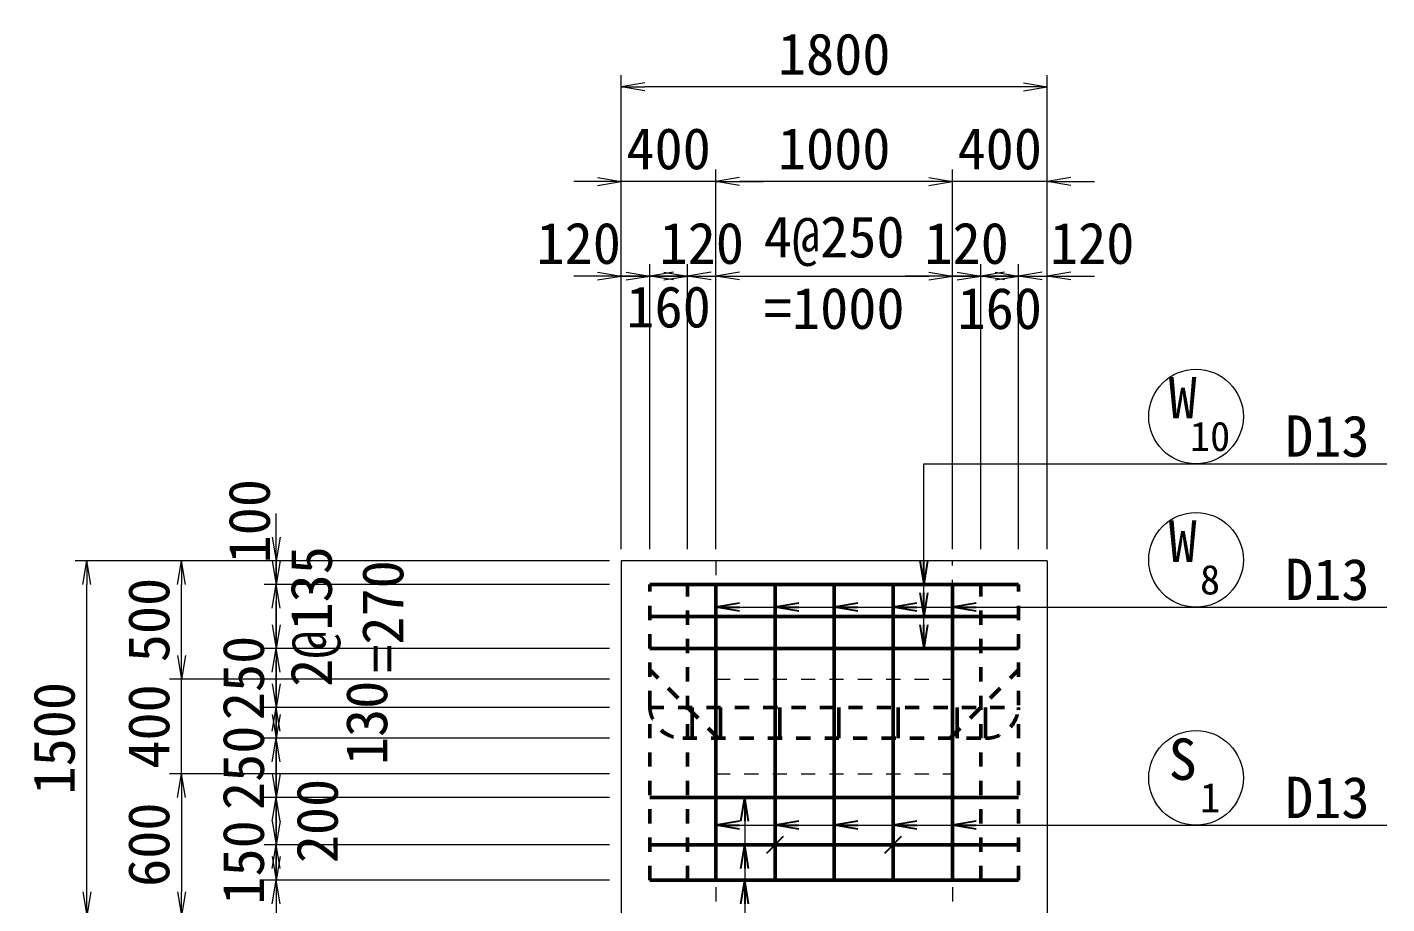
# Model space of a CAD drawing. Header units: millimetres. Extents: x 67792 to 193942, y -50017 to -20317.
# Drawn here: x 133596 to 139344, y -38239 to -34533 of the extents above; entities that cross this region are included whole.
import ezdxf
from ezdxf.enums import TextEntityAlignment as Align

# ---------------------------------------------------------------- set-up
doc = ezdxf.new("R2010")
doc.units = ezdxf.units.MM
doc.header["$LTSCALE"] = 50
doc.header["$PDSIZE"] = 300
doc.linetypes.add('SXF_跳び破線', pattern=[12, 6, -6])
doc.layers.get('Defpoints').update_dxf_attribs({"color": 191})
for name, color, linetype, lineweight in [('D-BGD', 7, 'Continuous', 13), ('D-STR', 1, 'Continuous', 50), ('D-STR-DIM', 7, 'Continuous', 13), ('D-STR-HTXT', 7, 'Continuous', 13), ('D-STR-STR5', 7, 'Continuous', 25), ('D-STR-TXT', 7, 'Continuous', 13)]:
    doc.layers.add(name, color=color, linetype=linetype, lineweight=lineweight)
doc.styles.add('YOKO_GOTHIC', font='MS Gothic.ttf')
doc.dimstyles.new('S50', dxfattribs={"dimscale": 50, "dimtxt": 3.5, "dimasz": 2, "dimexe": 1, "dimexo": 1, "dimgap": 1, "dimtad": 1, "dimdec": 0, "dimzin": 1, "dimdsep": 46, "dimtxsty": 'YOKO_GOTHIC', "dimblk": 'OPEN', "dimcen": 0, "dimclrd": 256, "dimclre": 256, "dimclrt": 256, "dimaunit": 1, "dimadec": 3, "dimazin": 0, "dimtfac": 1, "dimtdec": 0, "dimtix": 1, "dimtmove": 2, "dimatfit": 3, "dimldrblk": 'OPEN', "dimfxl": 1, "dimlwd": -1, "dimlwe": -1, "dimarcsym": 2})

# ---------------------------------------------------------------- blocks, each defined once
blk = doc.blocks.new('_Open')
at = {"color": 0, "linetype": 'ByBlock', "lineweight": -2}
for p, q in [((-1, 0.167), (0, 0)), ((-1, -0.167), (0, 0)), ((0, 0), (-1, 0))]:
    blk.add_line(p, q, dxfattribs=at)
blk = doc.blocks.new('*D257')
at = {"layer": 'D-STR-DIM', "ltscale": 1500, "transparency": 16777216}
for p, q in [((136108, -36739.5), (136108, -35534.9)), ((136228, -36739.5), (136228, -35534.9)), ((136008, -35584.9), (135908, -35584.9)), ((136108, -35584.9), (136228, -35584.9)), ((136328, -35584.9), (136428, -35584.9))]:
    blk.add_line(p, q, dxfattribs=at)
at = {"layer": 'Defpoints', "color": 0, "ltscale": 1500, "transparency": 16777216}
for p in [(136228, -35584.9), (136108, -36789.5), (136228, -36789.5)]:
    blk.add_point(p, dxfattribs=at)
at = {"layer": 'D-STR-DIM', "ltscale": 1500, "transparency": 16777216, "xscale": 100, "yscale": 100, "zscale": 100}
blk.add_blockref('_Open', (136108, -35584.9), dxfattribs=at)
at = {"layer": 'D-STR-DIM', "ltscale": 1500, "transparency": 16777216, "xscale": 100, "yscale": 100, "zscale": 100, "rotation": 180}
blk.add_blockref('_Open', (136228, -35584.9), dxfattribs=at)
at = {"layer": 'D-STR-DIM', "ltscale": 1500, "transparency": 16777216, "insert": (135927.8, -35447.4), "char_height": 175, "attachment_point": 5, "style": 'YOKO_GOTHIC'}
blk.add_mtext('120', dxfattribs=at)
blk = doc.blocks.new('*D258')
at = {"layer": 'D-STR-DIM', "ltscale": 1500, "transparency": 16777216}
for p, q in [((136228, -36739.5), (136228, -35534.9)), ((136388, -36739.5), (136388, -35534.9)), ((136128, -35584.9), (136028, -35584.9)), ((136228, -35584.9), (136388, -35584.9)), ((136488, -35584.9), (136588, -35584.9))]:
    blk.add_line(p, q, dxfattribs=at)
at = {"layer": 'Defpoints', "color": 0, "ltscale": 1500, "transparency": 16777216}
for p in [(136388, -35584.9), (136228, -36789.5), (136388, -36789.5)]:
    blk.add_point(p, dxfattribs=at)
at = {"layer": 'D-STR-DIM', "ltscale": 1500, "transparency": 16777216, "xscale": 100, "yscale": 100, "zscale": 100}
blk.add_blockref('_Open', (136228, -35584.9), dxfattribs=at)
at = {"layer": 'D-STR-DIM', "ltscale": 1500, "transparency": 16777216, "xscale": 100, "yscale": 100, "zscale": 100, "rotation": 180}
blk.add_blockref('_Open', (136388, -35584.9), dxfattribs=at)
at = {"layer": 'D-STR-DIM', "ltscale": 1500, "transparency": 16777216, "insert": (136308, -35716.4), "char_height": 175, "attachment_point": 5, "style": 'YOKO_GOTHIC'}
blk.add_mtext('160', dxfattribs=at)
blk = doc.blocks.new('*D259')
at = {"layer": 'D-STR-DIM', "ltscale": 1500, "transparency": 16777216}
for p, q in [((136388, -36739.5), (136388, -35534.9)), ((136508, -36739.5), (136508, -35534.9)), ((136288, -35584.9), (136188, -35584.9)), ((136388, -35584.9), (136508, -35584.9)), ((136608, -35584.9), (136708, -35584.9))]:
    blk.add_line(p, q, dxfattribs=at)
at = {"layer": 'Defpoints', "color": 0, "ltscale": 1500, "transparency": 16777216}
for p in [(136508, -35584.9), (136388, -36789.5), (136508, -36789.5)]:
    blk.add_point(p, dxfattribs=at)
at = {"layer": 'D-STR-DIM', "ltscale": 1500, "transparency": 16777216, "xscale": 100, "yscale": 100, "zscale": 100}
blk.add_blockref('_Open', (136388, -35584.9), dxfattribs=at)
at = {"layer": 'D-STR-DIM', "ltscale": 1500, "transparency": 16777216, "xscale": 100, "yscale": 100, "zscale": 100, "rotation": 180}
blk.add_blockref('_Open', (136508, -35584.9), dxfattribs=at)
at = {"layer": 'D-STR-DIM', "ltscale": 1500, "transparency": 16777216, "insert": (136448, -35447.4), "char_height": 175, "attachment_point": 5, "style": 'YOKO_GOTHIC'}
blk.add_mtext('120', dxfattribs=at)
blk = doc.blocks.new('*D260')
at = {"layer": 'D-STR-DIM', "ltscale": 1500, "transparency": 16777216}
for p, q in [((136508, -36739.5), (136508, -35534.9)), ((137508, -36739.5), (137508, -35534.9)), ((136608, -35584.9), (137408, -35584.9))]:
    blk.add_line(p, q, dxfattribs=at)
at = {"layer": 'Defpoints', "color": 0, "ltscale": 1500, "transparency": 16777216}
for p in [(137508, -35584.9), (136508, -36789.5), (137508, -36789.5)]:
    blk.add_point(p, dxfattribs=at)
at = {"layer": 'D-STR-DIM', "ltscale": 1500, "transparency": 16777216, "xscale": 100, "yscale": 100, "zscale": 100, "rotation": 180}
blk.add_blockref('_Open', (136508, -35584.9), dxfattribs=at)
at = {"layer": 'D-STR-DIM', "ltscale": 1500, "transparency": 16777216, "xscale": 100, "yscale": 100, "zscale": 100}
blk.add_blockref('_Open', (137508, -35584.9), dxfattribs=at)
at = {"layer": 'D-STR-DIM', "ltscale": 1500, "transparency": 16777216, "char_height": 175, "attachment_point": 5, "style": 'YOKO_GOTHIC'}
for s, insert in [('4@250', (137008, -35438.1)), ('=1000', (137008, -35722.4))]:
    blk.add_mtext(s, dxfattribs=dict(at, insert=insert))
blk = doc.blocks.new('*D261')
at = {"layer": 'D-STR-DIM', "ltscale": 1500, "transparency": 16777216}
for p, q in [((137508, -36739.5), (137508, -35534.9)), ((137628, -36739.5), (137628, -35534.9)), ((137408, -35584.9), (137308, -35584.9)), ((137508, -35584.9), (137628, -35584.9)), ((137728, -35584.9), (137828, -35584.9))]:
    blk.add_line(p, q, dxfattribs=at)
at = {"layer": 'Defpoints', "color": 0, "ltscale": 1500, "transparency": 16777216}
for p in [(137628, -35584.9), (137508, -36789.5), (137628, -36789.5)]:
    blk.add_point(p, dxfattribs=at)
at = {"layer": 'D-STR-DIM', "ltscale": 1500, "transparency": 16777216, "xscale": 100, "yscale": 100, "zscale": 100}
blk.add_blockref('_Open', (137508, -35584.9), dxfattribs=at)
at = {"layer": 'D-STR-DIM', "ltscale": 1500, "transparency": 16777216, "xscale": 100, "yscale": 100, "zscale": 100, "rotation": 180}
blk.add_blockref('_Open', (137628, -35584.9), dxfattribs=at)
at = {"layer": 'D-STR-DIM', "ltscale": 1500, "transparency": 16777216, "insert": (137568, -35447.4), "char_height": 175, "attachment_point": 5, "style": 'YOKO_GOTHIC'}
blk.add_mtext('120', dxfattribs=at)
blk = doc.blocks.new('*D262')
at = {"layer": 'D-STR-DIM', "ltscale": 1500, "transparency": 16777216}
for p, q in [((137628, -36739.5), (137628, -35534.9)), ((137788, -36739.5), (137788, -35534.9)), ((137528, -35584.9), (137428, -35584.9)), ((137628, -35584.9), (137788, -35584.9)), ((137888, -35584.9), (137988, -35584.9))]:
    blk.add_line(p, q, dxfattribs=at)
at = {"layer": 'Defpoints', "color": 0, "ltscale": 1500, "transparency": 16777216}
for p in [(137788, -35584.9), (137628, -36789.5), (137788, -36789.5)]:
    blk.add_point(p, dxfattribs=at)
at = {"layer": 'D-STR-DIM', "ltscale": 1500, "transparency": 16777216, "xscale": 100, "yscale": 100, "zscale": 100}
blk.add_blockref('_Open', (137628, -35584.9), dxfattribs=at)
at = {"layer": 'D-STR-DIM', "ltscale": 1500, "transparency": 16777216, "xscale": 100, "yscale": 100, "zscale": 100, "rotation": 180}
blk.add_blockref('_Open', (137788, -35584.9), dxfattribs=at)
at = {"layer": 'D-STR-DIM', "ltscale": 1500, "transparency": 16777216, "insert": (137708, -35722.9), "char_height": 175, "attachment_point": 5, "style": 'YOKO_GOTHIC'}
blk.add_mtext('160', dxfattribs=at)
blk = doc.blocks.new('*D263')
at = {"layer": 'D-STR-DIM', "ltscale": 1500, "transparency": 16777216}
for p, q in [((137788, -36739.5), (137788, -35534.9)), ((137908, -36739.5), (137908, -35534.9)), ((137688, -35584.9), (137588, -35584.9)), ((137788, -35584.9), (137908, -35584.9)), ((138008, -35584.9), (138108, -35584.9))]:
    blk.add_line(p, q, dxfattribs=at)
at = {"layer": 'Defpoints', "color": 0, "ltscale": 1500, "transparency": 16777216}
for p in [(137908, -35584.9), (137788, -36789.5), (137908, -36789.5)]:
    blk.add_point(p, dxfattribs=at)
at = {"layer": 'D-STR-DIM', "ltscale": 1500, "transparency": 16777216, "xscale": 100, "yscale": 100, "zscale": 100}
blk.add_blockref('_Open', (137788, -35584.9), dxfattribs=at)
at = {"layer": 'D-STR-DIM', "ltscale": 1500, "transparency": 16777216, "xscale": 100, "yscale": 100, "zscale": 100, "rotation": 180}
blk.add_blockref('_Open', (137908, -35584.9), dxfattribs=at)
at = {"layer": 'D-STR-DIM', "ltscale": 1500, "transparency": 16777216, "insert": (138098.6, -35447.4), "char_height": 175, "attachment_point": 5, "style": 'YOKO_GOTHIC'}
blk.add_mtext('120', dxfattribs=at)
blk = doc.blocks.new('*D264')
at = {"layer": 'D-STR-DIM', "ltscale": 1500, "transparency": 16777216}
for p, q in [((137508, -36739.5), (137508, -35134.9)), ((137908, -36739.5), (137908, -35134.9)), ((137408, -35184.9), (137308, -35184.9)), ((137908, -35184.9), (137508, -35184.9)), ((138008, -35184.9), (138108, -35184.9))]:
    blk.add_line(p, q, dxfattribs=at)
at = {"layer": 'Defpoints', "color": 0, "ltscale": 1500, "transparency": 16777216}
for p in [(137508, -35184.9), (137508, -36789.5), (137908, -36789.5)]:
    blk.add_point(p, dxfattribs=at)
at = {"layer": 'D-STR-DIM', "ltscale": 1500, "transparency": 16777216, "xscale": 100, "yscale": 100, "zscale": 100}
blk.add_blockref('_Open', (137508, -35184.9), dxfattribs=at)
at = {"layer": 'D-STR-DIM', "ltscale": 1500, "transparency": 16777216, "xscale": 100, "yscale": 100, "zscale": 100, "rotation": 180}
blk.add_blockref('_Open', (137908, -35184.9), dxfattribs=at)
at = {"layer": 'D-STR-DIM', "ltscale": 1500, "transparency": 16777216, "insert": (137708, -35047.4), "char_height": 175, "attachment_point": 5, "style": 'YOKO_GOTHIC'}
blk.add_mtext('400', dxfattribs=at)
blk = doc.blocks.new('*D265')
at = {"layer": 'D-STR-DIM', "ltscale": 1500, "transparency": 16777216}
for p, q in [((136108, -36739.5), (136108, -34734.9)), ((137908, -36739.5), (137908, -34734.9)), ((137808, -34784.9), (136208, -34784.9))]:
    blk.add_line(p, q, dxfattribs=at)
at = {"layer": 'Defpoints', "color": 0, "ltscale": 1500, "transparency": 16777216}
for p in [(136108, -34784.9), (136108, -36789.5), (137908, -36789.5)]:
    blk.add_point(p, dxfattribs=at)
at = {"layer": 'D-STR-DIM', "ltscale": 1500, "transparency": 16777216, "xscale": 100, "yscale": 100, "zscale": 100, "rotation": 180}
blk.add_blockref('_Open', (136108, -34784.9), dxfattribs=at)
at = {"layer": 'D-STR-DIM', "ltscale": 1500, "transparency": 16777216, "xscale": 100, "yscale": 100, "zscale": 100}
blk.add_blockref('_Open', (137908, -34784.9), dxfattribs=at)
at = {"layer": 'D-STR-DIM', "ltscale": 1500, "transparency": 16777216, "insert": (137008, -34647.4), "char_height": 175, "attachment_point": 5, "style": 'YOKO_GOTHIC'}
blk.add_mtext('1800', dxfattribs=at)
blk = doc.blocks.new('*D266')
at = {"layer": 'D-STR-DIM', "ltscale": 1500, "transparency": 16777216}
for p, q in [((136508, -36739.5), (136508, -35134.9)), ((137508, -36739.5), (137508, -35134.9)), ((137408, -35184.9), (136608, -35184.9))]:
    blk.add_line(p, q, dxfattribs=at)
at = {"layer": 'Defpoints', "color": 0, "ltscale": 1500, "transparency": 16777216}
for p in [(136508, -35184.9), (136508, -36789.5), (137508, -36789.5)]:
    blk.add_point(p, dxfattribs=at)
at = {"layer": 'D-STR-DIM', "ltscale": 1500, "transparency": 16777216, "xscale": 100, "yscale": 100, "zscale": 100, "rotation": 180}
blk.add_blockref('_Open', (136508, -35184.9), dxfattribs=at)
at = {"layer": 'D-STR-DIM', "ltscale": 1500, "transparency": 16777216, "xscale": 100, "yscale": 100, "zscale": 100}
blk.add_blockref('_Open', (137508, -35184.9), dxfattribs=at)
at = {"layer": 'D-STR-DIM', "ltscale": 1500, "transparency": 16777216, "insert": (137008, -35047.4), "char_height": 175, "attachment_point": 5, "style": 'YOKO_GOTHIC'}
blk.add_mtext('1000', dxfattribs=at)
blk = doc.blocks.new('*D267')
at = {"layer": 'D-STR-DIM', "ltscale": 1500, "transparency": 16777216}
for p, q in [((136108, -36739.5), (136108, -35134.9)), ((136508, -36739.5), (136508, -35134.9)), ((136008, -35184.9), (135908, -35184.9)), ((136508, -35184.9), (136108, -35184.9)), ((136608, -35184.9), (136708, -35184.9))]:
    blk.add_line(p, q, dxfattribs=at)
at = {"layer": 'Defpoints', "color": 0, "ltscale": 1500, "transparency": 16777216}
for p in [(136108, -35184.9), (136108, -36789.5), (136508, -36789.5)]:
    blk.add_point(p, dxfattribs=at)
at = {"layer": 'D-STR-DIM', "ltscale": 1500, "transparency": 16777216, "xscale": 100, "yscale": 100, "zscale": 100}
blk.add_blockref('_Open', (136108, -35184.9), dxfattribs=at)
at = {"layer": 'D-STR-DIM', "ltscale": 1500, "transparency": 16777216, "xscale": 100, "yscale": 100, "zscale": 100, "rotation": 180}
blk.add_blockref('_Open', (136508, -35184.9), dxfattribs=at)
at = {"layer": 'D-STR-DIM', "ltscale": 1500, "transparency": 16777216, "insert": (136308, -35047.4), "char_height": 175, "attachment_point": 5, "style": 'YOKO_GOTHIC'}
blk.add_mtext('400', dxfattribs=at)
blk = doc.blocks.new('*D411')
at = {"layer": 'D-STR-DIM', "ltscale": 1500, "transparency": 16777216}
for p, q in [((134648.5, -36689.5), (134648.5, -36589.5)), ((136058, -36789.5), (134598.5, -36789.5)), ((134648.5, -36789.5), (134648.5, -36889.5)), ((136058, -36889.5), (134598.5, -36889.5)), ((134648.5, -36989.5), (134648.5, -37089.5))]:
    blk.add_line(p, q, dxfattribs=at)
at = {"layer": 'Defpoints', "color": 0, "ltscale": 1500, "transparency": 16777216}
for p in [(136108, -36789.5), (134648.5, -36889.5), (136108, -36889.5)]:
    blk.add_point(p, dxfattribs=at)
at = {"layer": 'D-STR-DIM', "ltscale": 1500, "transparency": 16777216, "xscale": 100, "yscale": 100, "zscale": 100}
for p, rotation in [((134648.5, -36789.5), 270), ((134648.5, -36889.5), 90)]:
    blk.add_blockref('_Open', p, dxfattribs=dict(at, rotation=rotation))
at = {"layer": 'D-STR-DIM', "ltscale": 1500, "transparency": 16777216, "insert": (134536, -36621.7), "char_height": 175, "attachment_point": 5, "rotation": 90, "style": 'YOKO_GOTHIC'}
blk.add_mtext('100', dxfattribs=at)
blk = doc.blocks.new('*D412')
at = {"layer": 'D-STR-DIM', "ltscale": 1500, "transparency": 16777216}
for p, q in [((134648.5, -36789.5), (134648.5, -36689.5)), ((136058, -36889.5), (134598.5, -36889.5)), ((134648.5, -36889.5), (134648.5, -37159.5)), ((136058, -37159.5), (134598.5, -37159.5)), ((134648.5, -37259.5), (134648.5, -37359.5))]:
    blk.add_line(p, q, dxfattribs=at)
at = {"layer": 'Defpoints', "color": 0, "ltscale": 1500, "transparency": 16777216}
for p in [(136108, -36889.5), (134648.5, -37159.5), (136108, -37159.5)]:
    blk.add_point(p, dxfattribs=at)
at = {"layer": 'D-STR-DIM', "ltscale": 1500, "transparency": 16777216, "xscale": 100, "yscale": 100, "zscale": 100}
for p, rotation in [((134648.5, -36889.5), 270), ((134648.5, -37159.5), 90)]:
    blk.add_blockref('_Open', p, dxfattribs=dict(at, rotation=rotation))
at = {"layer": 'D-STR-DIM', "ltscale": 1500, "transparency": 16777216, "char_height": 175, "attachment_point": 5, "rotation": 90, "style": 'YOKO_GOTHIC'}
for s, insert in [('2@135', (134816.1, -37024.5)), ('=270', (135100.4, -37024.5))]:
    blk.add_mtext(s, dxfattribs=dict(at, insert=insert))
blk = doc.blocks.new('*D413')
at = {"layer": 'D-STR-DIM', "ltscale": 1500, "transparency": 16777216}
for p, q in [((134648.5, -37059.5), (134648.5, -36959.5)), ((136058, -37159.5), (134598.5, -37159.5)), ((134648.5, -37159.5), (134648.5, -37409.5)), ((136058, -37409.5), (134598.5, -37409.5)), ((134648.5, -37509.5), (134648.5, -37609.5))]:
    blk.add_line(p, q, dxfattribs=at)
at = {"layer": 'Defpoints', "color": 0, "ltscale": 1500, "transparency": 16777216}
for p in [(136108, -37159.5), (134648.5, -37409.5), (136108, -37409.5)]:
    blk.add_point(p, dxfattribs=at)
at = {"layer": 'D-STR-DIM', "ltscale": 1500, "transparency": 16777216, "xscale": 100, "yscale": 100, "zscale": 100}
for p, rotation in [((134648.5, -37159.5), 270), ((134648.5, -37409.5), 90)]:
    blk.add_blockref('_Open', p, dxfattribs=dict(at, rotation=rotation))
at = {"layer": 'D-STR-DIM', "ltscale": 1500, "transparency": 16777216, "insert": (134511, -37284.5), "char_height": 175, "attachment_point": 5, "rotation": 90, "style": 'YOKO_GOTHIC'}
blk.add_mtext('250', dxfattribs=at)
blk = doc.blocks.new('*D414')
at = {"layer": 'D-STR-DIM', "ltscale": 1500, "transparency": 16777216}
for p, q in [((134648.5, -37309.5), (134648.5, -37209.5)), ((136058, -37409.5), (134598.5, -37409.5)), ((134648.5, -37409.5), (134648.5, -37539.5)), ((136058, -37539.5), (134598.5, -37539.5)), ((134648.5, -37639.5), (134648.5, -37739.5))]:
    blk.add_line(p, q, dxfattribs=at)
at = {"layer": 'Defpoints', "color": 0, "ltscale": 1500, "transparency": 16777216}
for p in [(136108, -37409.5), (134648.5, -37539.5), (136108, -37539.5)]:
    blk.add_point(p, dxfattribs=at)
at = {"layer": 'D-STR-DIM', "ltscale": 1500, "transparency": 16777216, "xscale": 100, "yscale": 100, "zscale": 100}
for p, rotation in [((134648.5, -37409.5), 270), ((134648.5, -37539.5), 90)]:
    blk.add_blockref('_Open', p, dxfattribs=dict(at, rotation=rotation))
at = {"layer": 'D-STR-DIM', "ltscale": 1500, "transparency": 16777216, "insert": (135032.4, -37474.5), "char_height": 175, "attachment_point": 5, "rotation": 90, "style": 'YOKO_GOTHIC'}
blk.add_mtext('130', dxfattribs=at)
blk = doc.blocks.new('*D415')
at = {"layer": 'D-STR-DIM', "ltscale": 1500, "transparency": 16777216}
for p, q in [((134248.5, -37189.5), (134248.5, -37089.5)), ((136058, -37289.5), (134198.5, -37289.5)), ((134248.5, -37689.5), (134248.5, -37289.5)), ((136058, -37689.5), (134198.5, -37689.5)), ((134248.5, -37789.5), (134248.5, -37889.5))]:
    blk.add_line(p, q, dxfattribs=at)
at = {"layer": 'Defpoints', "color": 0, "ltscale": 1500, "transparency": 16777216}
for p in [(134248.5, -37289.5), (136108, -37289.5), (136108, -37689.5)]:
    blk.add_point(p, dxfattribs=at)
at = {"layer": 'D-STR-DIM', "ltscale": 1500, "transparency": 16777216, "xscale": 100, "yscale": 100, "zscale": 100}
for p, rotation in [((134248.5, -37289.5), 270), ((134248.5, -37689.5), 90)]:
    blk.add_blockref('_Open', p, dxfattribs=dict(at, rotation=rotation))
at = {"layer": 'D-STR-DIM', "ltscale": 1500, "transparency": 16777216, "insert": (134111, -37489.5), "char_height": 175, "attachment_point": 5, "rotation": 90, "style": 'YOKO_GOTHIC'}
blk.add_mtext('400', dxfattribs=at)
blk = doc.blocks.new('*D416')
at = {"layer": 'D-STR-DIM', "ltscale": 1500, "transparency": 16777216}
for p, q in [((136058, -36789.5), (134198.5, -36789.5)), ((134248.5, -37189.5), (134248.5, -36889.5)), ((136058, -37289.5), (134198.5, -37289.5))]:
    blk.add_line(p, q, dxfattribs=at)
at = {"layer": 'Defpoints', "color": 0, "ltscale": 1500, "transparency": 16777216}
for p in [(134248.5, -36789.5), (136108, -36789.5), (136108, -37289.5)]:
    blk.add_point(p, dxfattribs=at)
at = {"layer": 'D-STR-DIM', "ltscale": 1500, "transparency": 16777216, "xscale": 100, "yscale": 100, "zscale": 100}
for p, rotation in [((134248.5, -36789.5), 90), ((134248.5, -37289.5), 270)]:
    blk.add_blockref('_Open', p, dxfattribs=dict(at, rotation=rotation))
at = {"layer": 'D-STR-DIM', "ltscale": 1500, "transparency": 16777216, "insert": (134111, -37039.5), "char_height": 175, "attachment_point": 5, "rotation": 90, "style": 'YOKO_GOTHIC'}
blk.add_mtext('500', dxfattribs=at)
blk = doc.blocks.new('*D417')
at = {"layer": 'D-STR-DIM', "ltscale": 1500, "transparency": 16777216}
for p, q in [((136058, -36789.5), (133798.5, -36789.5)), ((133848.5, -38189.5), (133848.5, -36889.5)), ((136058, -38289.5), (133798.5, -38289.5))]:
    blk.add_line(p, q, dxfattribs=at)
at = {"layer": 'Defpoints', "color": 0, "ltscale": 1500, "transparency": 16777216}
for p in [(133848.5, -36789.5), (136108, -36789.5), (136108, -38289.5)]:
    blk.add_point(p, dxfattribs=at)
at = {"layer": 'D-STR-DIM', "ltscale": 1500, "transparency": 16777216, "xscale": 100, "yscale": 100, "zscale": 100}
for p, rotation in [((133848.5, -36789.5), 90), ((133848.5, -38289.5), 270)]:
    blk.add_blockref('_Open', p, dxfattribs=dict(at, rotation=rotation))
at = {"layer": 'D-STR-DIM', "ltscale": 1500, "transparency": 16777216, "insert": (133711, -37539.5), "char_height": 175, "attachment_point": 5, "rotation": 90, "style": 'YOKO_GOTHIC'}
blk.add_mtext('1500', dxfattribs=at)
blk = doc.blocks.new('*D418')
at = {"layer": 'D-STR-DIM', "ltscale": 1500, "transparency": 16777216}
for p, q in [((134648.5, -37439.5), (134648.5, -37339.5)), ((136058, -37539.5), (134598.5, -37539.5)), ((134648.5, -37539.5), (134648.5, -37789.5)), ((136058, -37789.5), (134598.5, -37789.5)), ((134648.5, -37889.5), (134648.5, -37989.5))]:
    blk.add_line(p, q, dxfattribs=at)
at = {"layer": 'Defpoints', "color": 0, "ltscale": 1500, "transparency": 16777216}
for p in [(136108, -37539.5), (134648.5, -37789.5), (136108, -37789.5)]:
    blk.add_point(p, dxfattribs=at)
at = {"layer": 'D-STR-DIM', "ltscale": 1500, "transparency": 16777216, "xscale": 100, "yscale": 100, "zscale": 100}
for p, rotation in [((134648.5, -37539.5), 270), ((134648.5, -37789.5), 90)]:
    blk.add_blockref('_Open', p, dxfattribs=dict(at, rotation=rotation))
at = {"layer": 'D-STR-DIM', "ltscale": 1500, "transparency": 16777216, "insert": (134511, -37664.5), "char_height": 175, "attachment_point": 5, "rotation": 90, "style": 'YOKO_GOTHIC'}
blk.add_mtext('250', dxfattribs=at)
blk = doc.blocks.new('*D419')
at = {"layer": 'D-STR-DIM', "ltscale": 1500, "transparency": 16777216}
for p, q in [((134648.5, -37689.5), (134648.5, -37589.5)), ((136058, -37789.5), (134598.5, -37789.5)), ((134648.5, -37789.5), (134648.5, -37989.5)), ((136058, -37989.5), (134598.5, -37989.5)), ((134648.5, -38089.5), (134648.5, -38189.5))]:
    blk.add_line(p, q, dxfattribs=at)
at = {"layer": 'Defpoints', "color": 0, "ltscale": 1500, "transparency": 16777216}
for p in [(136108, -37789.5), (134648.5, -37989.5), (136108, -37989.5)]:
    blk.add_point(p, dxfattribs=at)
at = {"layer": 'D-STR-DIM', "ltscale": 1500, "transparency": 16777216, "xscale": 100, "yscale": 100, "zscale": 100}
for p, rotation in [((134648.5, -37789.5), 270), ((134648.5, -37989.5), 90)]:
    blk.add_blockref('_Open', p, dxfattribs=dict(at, rotation=rotation))
at = {"layer": 'D-STR-DIM', "ltscale": 1500, "transparency": 16777216, "insert": (134823.4, -37889.5), "char_height": 175, "attachment_point": 5, "rotation": 90, "style": 'YOKO_GOTHIC'}
blk.add_mtext('200', dxfattribs=at)
blk = doc.blocks.new('*D420')
at = {"layer": 'D-STR-DIM', "ltscale": 1500, "transparency": 16777216}
for p, q in [((134648.5, -37889.5), (134648.5, -37789.5)), ((136058, -37989.5), (134598.5, -37989.5)), ((134648.5, -37989.5), (134648.5, -38139.5)), ((136058, -38139.5), (134598.5, -38139.5)), ((134648.5, -38239.5), (134648.5, -38339.5))]:
    blk.add_line(p, q, dxfattribs=at)
at = {"layer": 'Defpoints', "color": 0, "ltscale": 1500, "transparency": 16777216}
for p in [(136108, -37989.5), (134648.5, -38139.5), (136108, -38139.5)]:
    blk.add_point(p, dxfattribs=at)
at = {"layer": 'D-STR-DIM', "ltscale": 1500, "transparency": 16777216, "xscale": 100, "yscale": 100, "zscale": 100}
for p, rotation in [((134648.5, -37989.5), 270), ((134648.5, -38139.5), 90)]:
    blk.add_blockref('_Open', p, dxfattribs=dict(at, rotation=rotation))
at = {"layer": 'D-STR-DIM', "ltscale": 1500, "transparency": 16777216, "insert": (134511, -38064.5), "char_height": 175, "attachment_point": 5, "rotation": 90, "style": 'YOKO_GOTHIC'}
blk.add_mtext('150', dxfattribs=at)
blk = doc.blocks.new('*D421')
at = {"layer": 'D-STR-DIM', "ltscale": 1500, "transparency": 16777216}
for p, q in [((134648.5, -38039.5), (134648.5, -37939.5)), ((136058, -38139.5), (134598.5, -38139.5)), ((134648.5, -38139.5), (134648.5, -38289.5)), ((136058, -38289.5), (134598.5, -38289.5)), ((134648.5, -38389.5), (134648.5, -38489.5))]:
    blk.add_line(p, q, dxfattribs=at)
at = {"layer": 'Defpoints', "color": 0, "ltscale": 1500, "transparency": 16777216}
for p in [(136108, -38139.5), (134648.5, -38289.5), (136108, -38289.5)]:
    blk.add_point(p, dxfattribs=at)
at = {"layer": 'D-STR-DIM', "ltscale": 1500, "transparency": 16777216, "xscale": 100, "yscale": 100, "zscale": 100}
for p, rotation in [((134648.5, -38139.5), 270), ((134648.5, -38289.5), 90)]:
    blk.add_blockref('_Open', p, dxfattribs=dict(at, rotation=rotation))
at = {"layer": 'D-STR-DIM', "ltscale": 1500, "transparency": 16777216, "insert": (134511, -38483.2), "char_height": 175, "attachment_point": 5, "rotation": 90, "style": 'YOKO_GOTHIC'}
blk.add_mtext('150', dxfattribs=at)
blk = doc.blocks.new('*D422')
at = {"layer": 'D-STR-DIM', "ltscale": 1500, "transparency": 16777216}
for p, q in [((136058, -37689.5), (134198.5, -37689.5)), ((134248.5, -37789.5), (134248.5, -38189.5)), ((136058, -38289.5), (134198.5, -38289.5))]:
    blk.add_line(p, q, dxfattribs=at)
at = {"layer": 'Defpoints', "color": 0, "ltscale": 1500, "transparency": 16777216}
for p in [(136108, -37689.5), (134248.5, -38289.5), (136108, -38289.5)]:
    blk.add_point(p, dxfattribs=at)
at = {"layer": 'D-STR-DIM', "ltscale": 1500, "transparency": 16777216, "xscale": 100, "yscale": 100, "zscale": 100}
for p, rotation in [((134248.5, -37689.5), 90), ((134248.5, -38289.5), 270)]:
    blk.add_blockref('_Open', p, dxfattribs=dict(at, rotation=rotation))
at = {"layer": 'D-STR-DIM', "ltscale": 1500, "transparency": 16777216, "insert": (134111, -37989.5), "char_height": 175, "attachment_point": 5, "rotation": 90, "style": 'YOKO_GOTHIC'}
blk.add_mtext('600', dxfattribs=at)

msp = doc.modelspace()

# ---------------------------------------------------------------- linework, layer by layer
at = {"layer": 'D-BGD', "ltscale": 1500}
for p, q in [((137908, -36789.5), (136108, -36789.5)), ((136108, -36789.5), (136108, -38289.5)), ((137908, -36789.5), (137908, -38289.5))]:
    msp.add_line(p, q, dxfattribs=at)
at = {"layer": 'D-BGD', "linetype": 'SXF_跳び破線', "ltscale": 0.2}
for p, q in [((136508, -37689.5), (137508, -37689.5)), ((136508, -37689.5), (136508, -38289.5)), ((137508, -37689.5), (137508, -38289.5))]:
    msp.add_line(p, q, dxfattribs=at)
msp.add_lwpolyline([(136508, -36789.5), (136508, -37289.5), (137508, -37289.5), (137508, -36789.5)], dxfattribs=at)
at = {"layer": 'D-STR', "linetype": 'SXF_跳び破線', "ltscale": 0.2}
for p, q in [((136228, -37399.5), (136228, -36889.5)), ((136388, -37539.5), (136388, -36889.5)), ((137628, -37539.5), (137628, -36889.5)), ((137788, -37399.5), (137788, -36889.5)), ((136518, -37539.5), (136228, -37249.5)), ((137498, -37539.5), (137788, -37249.5)), ((136228, -37409.5), (137788, -37409.5)), ((136228, -38139.5), (136228, -37409.5)), ((136388, -38139.5), (136388, -37409.5)), ((137628, -38139.5), (137628, -37409.5)), ((137788, -38139.5), (137788, -37409.5)), ((136368, -37539.5), (137648, -37539.5))]:
    msp.add_line(p, q, dxfattribs=at)
at = {"layer": 'D-STR'}
for p, q in [((136228, -36889.5), (137788, -36889.5)), ((136508, -37539.5), (136508, -36889.5)), ((136758, -37539.5), (136758, -36889.5)), ((137008, -37539.5), (137008, -36889.5)), ((137258, -37539.5), (137258, -36889.5)), ((137508, -37539.5), (137508, -36889.5)), ((136228, -37024.5), (137788, -37024.5)), ((136228, -37159.5), (137788, -37159.5)), ((136408, -37409.5), (136408, -37539.5)), ((136508, -38139.5), (136508, -37409.5)), ((136528, -37409.5), (136528, -37539.5)), ((136758, -38139.5), (136758, -37409.5)), ((136778, -37409.5), (136778, -37539.5)), ((137008, -38139.5), (137008, -37409.5)), ((137028, -37409.5), (137028, -37539.5)), ((137258, -38139.5), (137258, -37409.5)), ((137278, -37409.5), (137278, -37539.5)), ((137508, -38139.5), (137508, -37409.5)), ((137528, -37409.5), (137528, -37539.5)), ((137648, -37409.5), (137648, -37539.5)), ((136228, -37789.5), (137788, -37789.5)), ((136228, -37989.5), (137788, -37989.5)), ((136228, -38139.5), (137788, -38139.5))]:
    msp.add_line(p, q, dxfattribs=at)
at = {"layer": 'D-STR', "linetype": 'SXF_跳び破線', "ltscale": 0.2}
for centre, start, end in [((136368, -37399.5), 180, 270), ((137648, -37399.5), 270, 0)]:
    msp.add_arc(centre, 140, start, end, dxfattribs=at)
at = {"layer": 'D-STR-HTXT', "color": 4}
for centre in [(138537.9, -36178.9), (138537.9, -37707.1)]:
    msp.add_circle(centre, 200, dxfattribs=at)
at = {"layer": 'D-STR-HTXT'}
msp.add_circle((138537.9, -36785), 200, dxfattribs=at)
at = {"layer": 'D-STR-STR5'}
for p, q in [((136722.6, -38024.8), (136793.3, -37954.1)), ((137222.6, -38024.8), (137293.3, -37954.1))]:
    msp.add_line(p, q, dxfattribs=at)

# ---------------------------------------------------------------- texts
at = {"layer": 'D-STR-TXT', "color": 4, "style": 'YOKO_GOTHIC'}
for s, height, p in [('W', 175, (138481.6, -36187.2)), ('10', 125, (138597.3, -36325)), ('S', 175, (138481.6, -37715.4)), ('1', 125, (138597.3, -37853.2))]:
    msp.add_text(s, height=height, dxfattribs=at).set_placement(p, align=Align.CENTER)
for p in [(138914.4, -36348.9), (138914.4, -37877.1)]:
    msp.add_text('D13', height=175, dxfattribs=at).set_placement(p)
at = {"layer": 'D-STR-TXT', "style": 'YOKO_GOTHIC'}
for s, height, p in [('W', 175, (138481.6, -36793.4)), ('8', 125, (138597.3, -36931.2))]:
    msp.add_text(s, height=height, dxfattribs=at).set_placement(p, align=Align.CENTER)
msp.add_text('D13', height=175, dxfattribs=at).set_placement((138914.4, -36955))

# ---------------------------------------------------------------- dimensions: what is measured, and where the dimension line sits
at = {"layer": 'D-STR-DIM', "ltscale": 1500}
for base, p1, p2, picture, middle in [((136108, -34784.9), (137908, -36789.5), (136108, -36789.5), '*D265', (137008, -34647.4)), ((136108, -35184.9), (136508, -36789.5), (136108, -36789.5), '*D267', (136308, -35047.4)), ((136508, -35184.9), (137508, -36789.5), (136508, -36789.5), '*D266', (137008, -35047.4)), ((137508, -35184.9), (137908, -36789.5), (137508, -36789.5), '*D264', (137708, -35047.4)), ((136508, -35584.9), (136388, -36789.5), (136508, -36789.5), '*D259', (136448, -35447.4)), ((137628, -35584.9), (137508, -36789.5), (137628, -36789.5), '*D261', (137568, -35447.4))]:
    dim = msp.add_linear_dim(base=base, p1=p1, p2=p2, dimstyle='S50', dxfattribs=at)
    dim.commit()
    dim.dimension.update_dxf_attribs({"geometry": picture, "text_midpoint": middle})
for base, p1, p2, picture, middle in [((136228, -35584.9), (136108, -36789.5), (136228, -36789.5), '*D257', (135927.8, -35447.4)), ((137908, -35584.9), (137788, -36789.5), (137908, -36789.5), '*D263', (138098.6, -35447.4)), ((136388, -35584.9), (136228, -36789.5), (136388, -36789.5), '*D258', (136308, -35716.4)), ((137788, -35584.9), (137628, -36789.5), (137788, -36789.5), '*D262', (137708, -35722.9))]:
    dim = msp.add_linear_dim(base=base, p1=p1, p2=p2, dimstyle='S50', dxfattribs=at)
    dim.commit()
    dim.dimension.update_dxf_attribs({"geometry": picture, "text_midpoint": middle, "dimtype": 160})
dim = msp.add_linear_dim(base=(137508, -35584.9), p1=(136508, -36789.5), p2=(137508, -36789.5), text='4@250\\X=<>', dimstyle='S50', dxfattribs=at)
dim.commit()
dim.dimension.update_dxf_attribs({"geometry": '*D260', "text_midpoint": (137008, -35584.9)})
for base, p1, p2, picture, middle in [((134648.5, -36889.5), (136108, -36789.5), (136108, -36889.5), '*D411', (134536, -36621.7)), ((134648.5, -37539.5), (136108, -37409.5), (136108, -37539.5), '*D414', (135032.4, -37474.5)), ((134648.5, -37989.5), (136108, -37789.5), (136108, -37989.5), '*D419', (134823.4, -37889.5)), ((134648.5, -38289.5), (136108, -38139.5), (136108, -38289.5), '*D421', (134511, -38483.2))]:
    dim = msp.add_linear_dim(base=base, p1=p1, p2=p2, angle=90, dimstyle='S50', dxfattribs=at)
    dim.commit()
    dim.dimension.update_dxf_attribs({"geometry": picture, "text_midpoint": middle, "dimtype": 160})
dim = msp.add_linear_dim(base=(134648.5, -37159.5), p1=(136108, -36889.5), p2=(136108, -37159.5), angle=90, text='2@135\\X=<>', dimstyle='S50', dxfattribs=at)
dim.commit()
dim.dimension.update_dxf_attribs({"geometry": '*D412', "text_midpoint": (134962.9, -37024.5), "dimtype": 160})
for base, p1, p2, picture, middle in [((133848.5, -36789.5), (136108, -38289.5), (136108, -36789.5), '*D417', (133711, -37539.5)), ((134248.5, -36789.5), (136108, -37289.5), (136108, -36789.5), '*D416', (134111, -37039.5)), ((134648.5, -37409.5), (136108, -37159.5), (136108, -37409.5), '*D413', (134511, -37284.5)), ((134248.5, -37289.5), (136108, -37689.5), (136108, -37289.5), '*D415', (134111, -37489.5)), ((134648.5, -37789.5), (136108, -37539.5), (136108, -37789.5), '*D418', (134511, -37664.5)), ((134248.5, -38289.5), (136108, -37689.5), (136108, -38289.5), '*D422', (134111, -37989.5)), ((134648.5, -38139.5), (136108, -37989.5), (136108, -38139.5), '*D420', (134511, -38064.5))]:
    dim = msp.add_linear_dim(base=base, p1=p1, p2=p2, angle=90, dimstyle='S50', dxfattribs=at)
    dim.commit()
    dim.dimension.update_dxf_attribs({"geometry": picture, "text_midpoint": middle})

# ---------------------------------------------------------------- leaders
at = {"layer": 'D-STR-HTXT'}
for points in [[(137386.5, -37159.5), (137386.5, -36378.9), (139344.5, -36378.9)], [(137386.5, -36889.5), (137386.5, -36395.9)], [(137386.5, -37024.5), (137386.5, -36530.9)], [(136508, -36985), (139344.5, -36985)], [(136758, -36985), (137117.4, -36985)], [(137008, -36985), (137367.4, -36985)], [(137258, -36985), (137595.7, -36985)], [(137508, -36985), (137845.7, -36985)], [(136629.6, -37789.5), (136629.6, -38928.7), (134801.7, -38928.7)], [(136508, -37907.1), (139344.5, -37907.1)], [(136758, -37907.1), (137117.4, -37907.1)], [(137008, -37907.1), (137367.4, -37907.1)], [(137258, -37907.1), (137617.4, -37907.1)], [(137508, -37907.1), (137867.4, -37907.1)], [(136629.6, -37989.5), (136629.6, -38377.4)], [(136629.6, -38139.5), (136629.6, -38557.4)]]:
    msp.add_leader(points, dimstyle='S50', dxfattribs=at)

doc.saveas('drawing.dxf')
